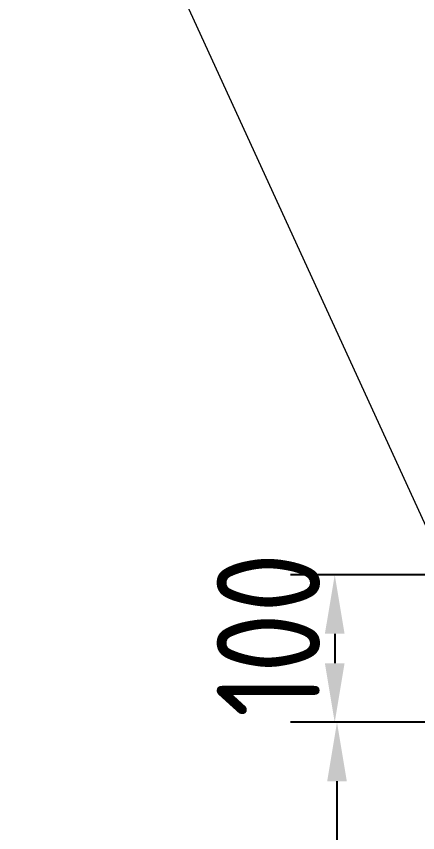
# Model space of a CAD drawing. Header units: millimetres. Extents: x 89051 to 218395, y -330386 to -125649.
# Drawn here: x 98843 to 99115, y -127076 to -126523 of the extents above; entities that cross this region are included whole.
import ezdxf

# ---------------------------------------------------------------- set-up
doc = ezdxf.new("R2010")
doc.units = ezdxf.units.MM
doc.header["$LTSCALE"] = 13
doc.layers.add('标注、文本', color=3, linetype='Continuous', lineweight=25)
doc.layers.add('铁心', color=3, linetype='Continuous', lineweight=0)
doc.styles.get("Standard").update_dxf_attribs({"font": 'gbenor.shx', "bigfont": 'gbcbig.shx'})
doc.dimstyles.new('1-15', dxfattribs={"dimscale": 20, "dimtxt": 3.5, "dimasz": 2, "dimexe": 1.5, "dimexo": 0.5, "dimgap": 0.5, "dimtad": 1, "dimtoh": 1, "dimdec": 1, "dimdsep": 46, "dimtxsty": 'Standard', "dimcen": 2.5, "dimclrd": 3, "dimclre": 3, "dimclrt": 3, "dimadec": 0, "dimazin": 2, "dimtfac": 1, "dimtdec": 1, "dimtmove": 0, "dimatfit": 2, "dimfxl": 1, "dimarcsym": 0})

# ---------------------------------------------------------------- blocks, each defined once
blk = doc.blocks.new('*D540')
at = {"layer": 'Defpoints', "color": 0, "transparency": 16777216}
for p in [(99445.89, -126901.08), (99058.37, -127001.08), (99445.89, -127001.08)]:
    blk.add_point(p, dxfattribs=at)
at = {"layer": '标注、文本', "color": 3, "lineweight": -2, "transparency": 16777216}
for p, q in [((99435.89, -126901.08), (99028.37, -126901.08)), ((99058.37, -126941.08), (99058.37, -126961.08)), ((99435.89, -127001.08), (99028.37, -127001.08))]:
    blk.add_line(p, q, dxfattribs=at)
at = {"layer": '标注、文本', "color": 3, "transparency": 16777216}
for points in [[(99051.7, -126941.08), (99065.04, -126941.08), (99058.37, -126901.08)], [(99051.7, -126961.08), (99065.04, -126961.08), (99058.37, -127001.08)]]:
    blk.add_solid(points, dxfattribs=at)
at = {"layer": '标注、文本', "color": 3, "transparency": 16777216, "insert": (99013.37, -126941.88), "char_height": 70, "attachment_point": 5, "rotation": 90}
blk.add_mtext('100', dxfattribs=at)
blk = doc.blocks.new('*D541')
at = {"layer": 'Defpoints', "color": 0, "transparency": 16777216}
for p in [(99445.89, -127001.08), (99059.9, -127551.08), (99445.89, -127551.08)]:
    blk.add_point(p, dxfattribs=at)
at = {"layer": '标注、文本', "color": 3, "lineweight": -2, "transparency": 16777216}
for p, q in [((99435.89, -127001.08), (99029.9, -127001.08)), ((99059.9, -127041.08), (99059.9, -127511.08)), ((99435.89, -127551.08), (99029.9, -127551.08))]:
    blk.add_line(p, q, dxfattribs=at)
at = {"layer": '标注、文本', "color": 3, "transparency": 16777216}
for points in [[(99053.24, -127041.08), (99066.57, -127041.08), (99059.9, -127001.08)], [(99053.24, -127511.08), (99066.57, -127511.08), (99059.9, -127551.08)]]:
    blk.add_solid(points, dxfattribs=at)
at = {"layer": '标注、文本', "color": 3, "transparency": 16777216, "insert": (99014.9, -127276.08), "char_height": 70, "attachment_point": 5, "rotation": 90}
blk.add_mtext('550', dxfattribs=at)

msp = doc.modelspace()

# ---------------------------------------------------------------- linework, layer by layer
at = {"layer": '铁心'}
msp.add_lwpolyline([(99165.25, -126966.42), (98842.61, -126262.06), (98842.61, -126262.06)], dxfattribs=at)

# ---------------------------------------------------------------- dimensions: what is measured, and where the dimension line sits
at = {"layer": '标注、文本'}
dim = msp.add_linear_dim(base=(99058.37, -127001.08), p1=(99445.89, -126901.08), p2=(99445.89, -127001.08), angle=90, dimstyle='1-15', dxfattribs=at)
dim.commit()
dim.dimension.update_dxf_attribs({"geometry": '*D540', "text_midpoint": (99058.37, -126941.88), "dimtype": 160})
dim = msp.add_linear_dim(base=(99059.9, -127551.08), p1=(99445.89, -127001.08), p2=(99445.89, -127551.08), angle=90, dimstyle='1-15', dxfattribs=at)
dim.commit()
dim.dimension.update_dxf_attribs({"geometry": '*D541', "text_midpoint": (99014.9, -127276.08)})

doc.saveas('drawing.dxf')
